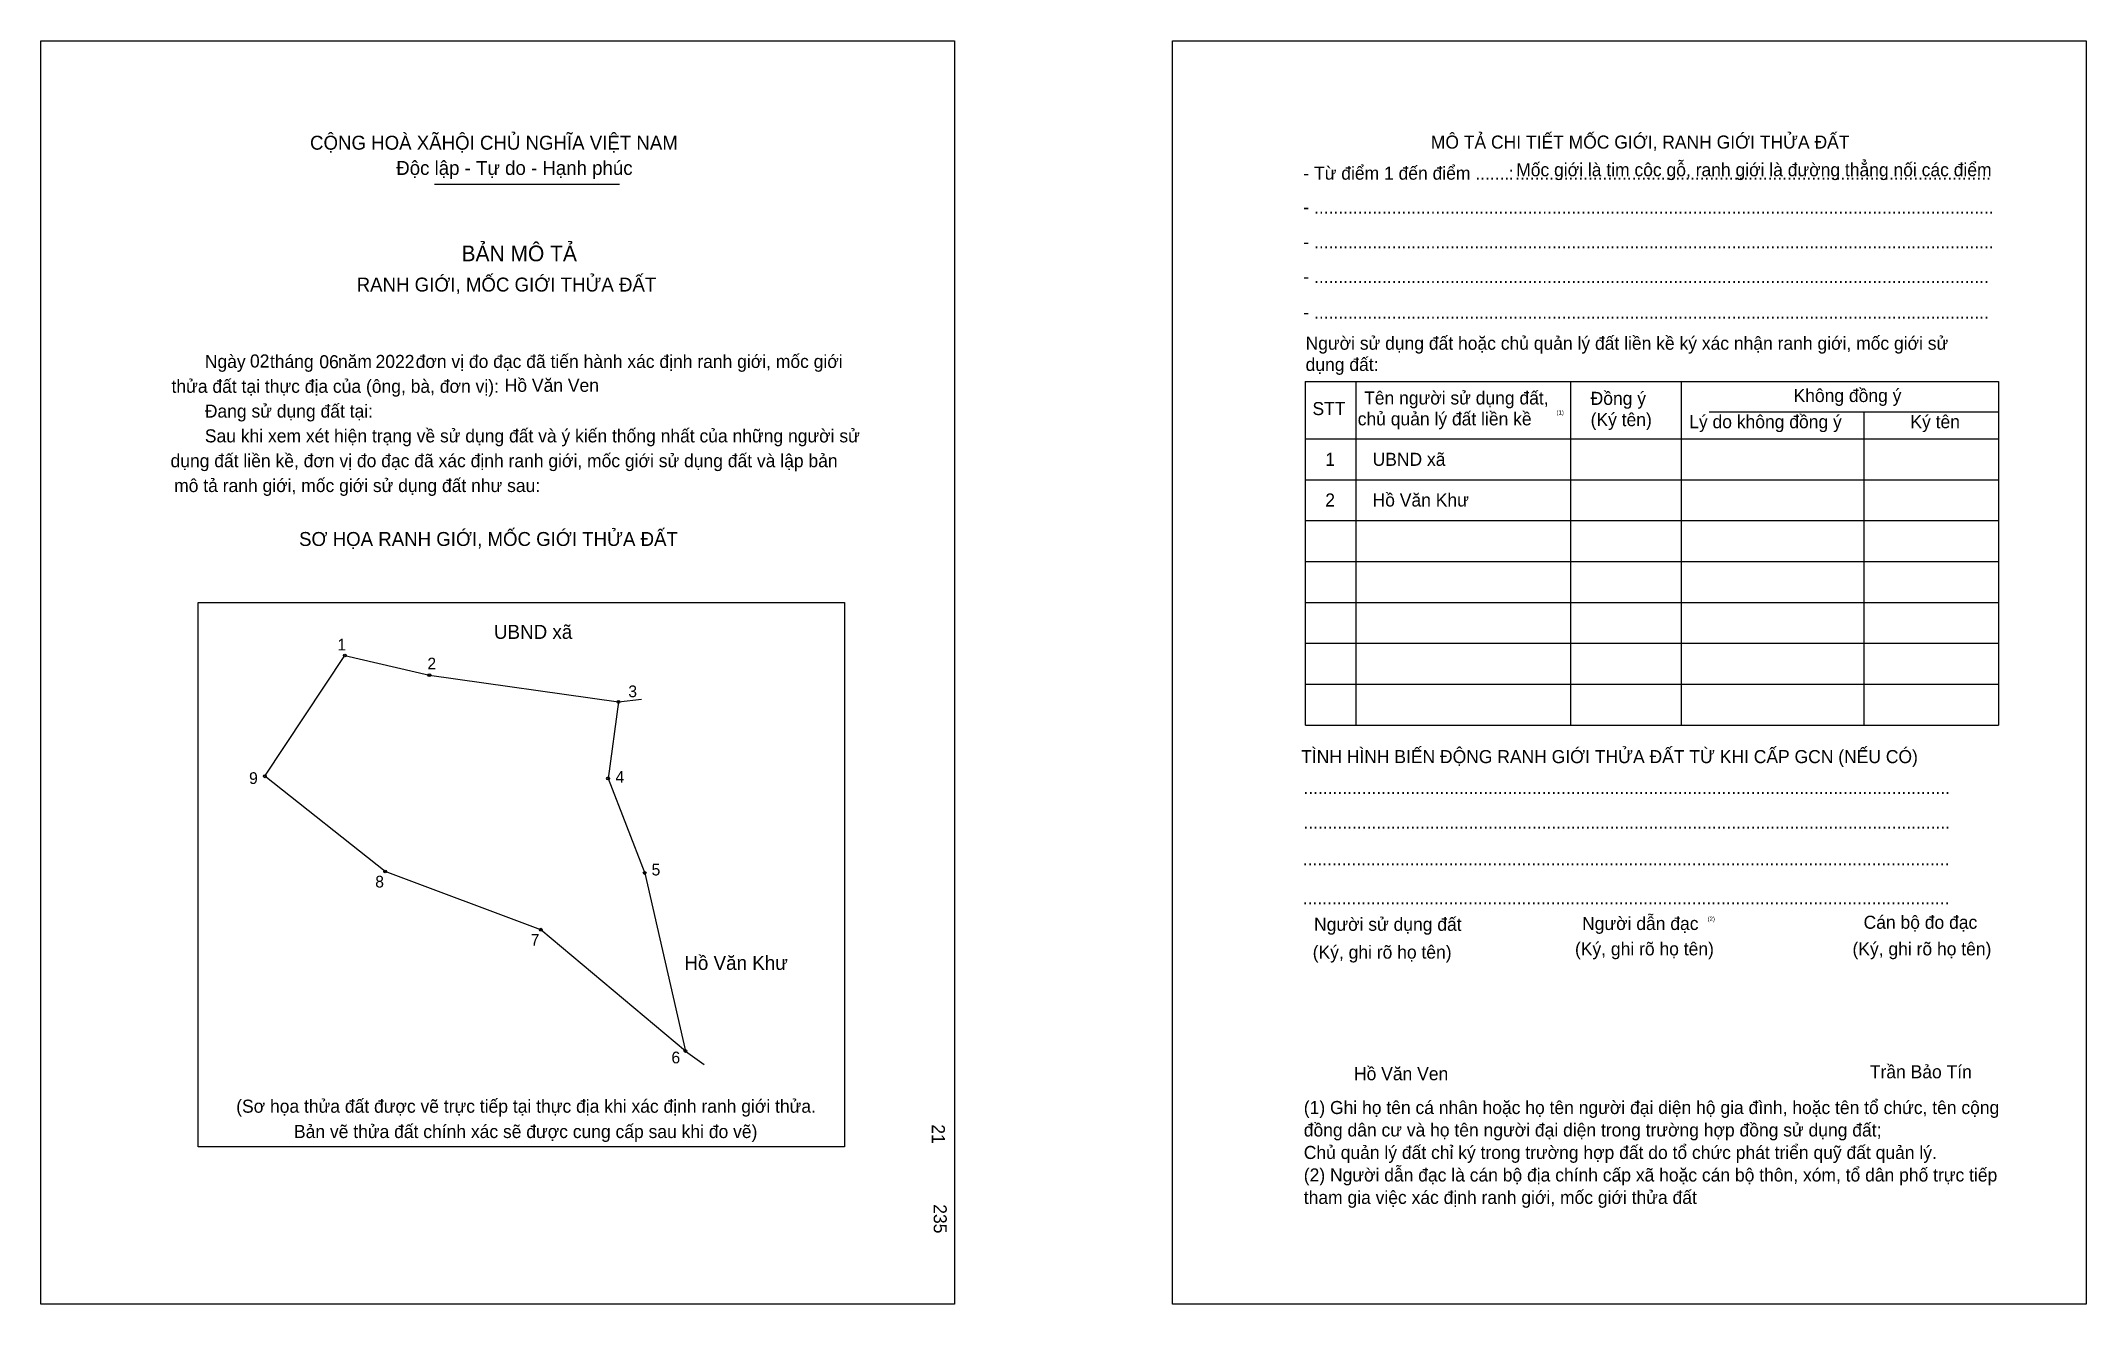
# Model space of a CAD drawing. Extents: x 546702 to 547094, y 1824305 to 1824547.
import ezdxf

# ---------------------------------------------------------------- set-up
doc = ezdxf.new("R2010")
doc.units = 0
for name, color, linetype in [('bmtKhungInTrang1', 7, 'Continuous'), ('bmtKhungInTrang2', 7, 'Continuous'), ('bmtNoiDung', 7, 'Continuous'), ('bmtTemplate', 7, 'Continuous'), ('CanhThua', 7, 'Continuous'), ('MocDinhThua', 7, 'Continuous'), ('RauThua', 7, 'Continuous'), ('SoHieuDinhThua', 7, 'Continuous'), ('TenChuLanCan', 7, 'Continuous')]:
    doc.layers.add(name, color=color, linetype=linetype)

msp = doc.modelspace()

# ---------------------------------------------------------------- linework, layer by layer
at = {"layer": 'bmtKhungInTrang1'}
msp.add_lwpolyline([(546701.57, 1824547.21), (546876.9, 1824547.21), (546876.9, 1824304.72), (546701.57, 1824304.72)], close=True, dxfattribs=at)
at = {"layer": 'bmtKhungInTrang2'}
msp.add_lwpolyline([(546918.7, 1824547.21), (547094.03, 1824547.21), (547094.03, 1824304.72), (546918.7, 1824304.72)], close=True, dxfattribs=at)
at = {"layer": 'bmtTemplate'}
for p, q in [((546777.12, 1824519.73), (546812.58, 1824519.73)), ((546953.88, 1824481.81), (546953.88, 1824415.89)), ((546995.12, 1824481.81), (546995.12, 1824415.89)), ((547016.34, 1824481.89), (547016.34, 1824415.89)), ((547077.24, 1824481.81), (547077.24, 1824415.89)), ((547021.72, 1824476), (547077.24, 1824476)), ((546944.26, 1824470.82), (547077.24, 1824470.82)), ((546944.26, 1824462.97), (547077.24, 1824462.97)), ((546944.26, 1824455.13), (547077.24, 1824455.13)), ((546944.26, 1824447.28), (547077.24, 1824447.28)), ((546944.26, 1824439.43), (547077.24, 1824439.43)), ((546944.26, 1824431.58), (547077.24, 1824431.58)), ((546944.26, 1824423.74), (547077.24, 1824423.74)), ((546944.26, 1824415.89), (547077.24, 1824415.89))]:
    msp.add_line(p, q, dxfattribs=at)
for points in [[(546944.17, 1824481.81), (547077.24, 1824481.81)], [(546944.17, 1824481.81), (546944.17, 1824415.89)], [(547051.36, 1824475.92), (547051.36, 1824415.89)]]:
    msp.add_lwpolyline(points, dxfattribs=at)
msp.add_lwpolyline([(546731.74, 1824334.92), (546731.74, 1824439.42), (546855.79, 1824439.42), (546855.79, 1824334.92)], close=True, dxfattribs=at)
at = {"layer": 'CanhThua'}
for p, q in [((546744.54, 1824406.05), (546759.9, 1824429.24)), ((546759.9, 1824429.24), (546776.12, 1824425.47)), ((546776.12, 1824425.47), (546812.4, 1824420.32)), ((546812.4, 1824420.32), (546810.4, 1824405.65)), ((546767.64, 1824387.77), (546744.54, 1824406.05)), ((546810.4, 1824405.65), (546817.43, 1824387.48)), ((546797.49, 1824376.6), (546767.64, 1824387.77)), ((546817.43, 1824387.48), (546825.24, 1824353.31)), ((546825.24, 1824353.31), (546797.49, 1824376.6))]:
    msp.add_line(p, q, dxfattribs=at)
at = {"layer": 'MocDinhThua'}
for centre in [(546759.9, 1824429.24), (546776.12, 1824425.47), (546812.4, 1824420.32), (546744.54, 1824406.05), (546810.4, 1824405.65), (546767.64, 1824387.77), (546817.43, 1824387.48), (546797.49, 1824376.6), (546825.24, 1824353.31)]:
    msp.add_circle(centre, 0.27, dxfattribs=at)
at = {"layer": 'RauThua'}
for p, q in [((546812.4, 1824420.32), (546816.84, 1824420.88)), ((546825.24, 1824353.31), (546828.87, 1824350.7))]:
    msp.add_line(p, q, dxfattribs=at)

# ---------------------------------------------------------------- texts
at = {"layer": 'bmtNoiDung'}
for s, height, p in [('02', 2.509, (546741.69, 1824484.51)), ('06', 2.509, (546755, 1824484.37)), ('2022', 2.509, (546765.79, 1824484.43)), ('Hồ Văn Ven', 2.509, (546790.57, 1824479.85)), ('1', 2.51, (546948.03, 1824465.64)), ('UBND xã ', 2.509, (546957.11, 1824465.64)), ('2', 2.51, (546948.03, 1824457.83)), ('Hồ Văn Khư ', 2.5085, (546957.11, 1824457.83)), ('Hồ Văn Ven', 2.509, (546953.54, 1824347.7))]:
    msp.add_text(s, height=height, dxfattribs=at).set_placement(p)
for s, p in [('21', (546872.53, 1824339.24)), ('235', (546872.89, 1824323.89))]:
    msp.add_text(s, height=2.509, rotation=270, dxfattribs=at).set_placement(p)
at = {"layer": 'bmtTemplate'}
for s, height, p in [('CỘNG HOÀ XÃHỘI CHỦ NGHĨA VIỆT NAM', 2.6758, (546753.22, 1824526.33)), ('MÔ TẢ CHI TIẾT MỐC GIỚI, RANH GIỚI THỬA ĐẤT', 2.5076, (546968.28, 1824526.54)), ('Độc lập - Tự do - Hạnh phúc', 2.6758, (546769.76, 1824521.49)), ('- Từ điểm 1 đến điểm .......', 2.5076, (546943.83, 1824520.57)), (':', 2.51, (546983.23, 1824520.57)), ('Mốc giới là tim cộc gỗ, ranh giới là đường thẳng nối các điểm', 2.5076, (546984.67, 1824521.23)), ('..................................................................................................', 2.5076, (546984.47, 1824520.57)), ('- ............................................................................................................................................', 2.50759, (546943.83, 1824514.07)), ('BẢN MÔ TẢ', 3.01, (546782.29, 1824504.91)), ('- ............................................................................................................................................', 2.50759, (546943.83, 1824507.4)), ('RANH GIỚI, MỐC GIỚI THỬA ĐẤT', 2.6758, (546762.16, 1824499.1)), ('- ...........................................................................................................................................', 2.50759, (546943.83, 1824500.72)), ('- ...........................................................................................................................................', 2.50759, (546943.83, 1824493.9)), ('Người sử dụng đất hoặc chủ quản lý đất liền kề ký xác nhận ranh giới, mốc giới sử', 2.5076, (546944.26, 1824487.93)), ('Ngày     tháng     năm         đơn vị đo đạc đã tiến hành xác định ranh giới, mốc giới ', 2.5085, (546733.03, 1824484.43)), ('dụng đất:', 2.508, (546944.26, 1824483.85)), ('thửa đất tại thực địa của (ông, bà, đơn vị):', 2.5085, (546726.64, 1824479.66)), ('Tên người sử dụng đất,', 2.5076, (546955.49, 1824477.42)), ('Đồng ý', 2.508, (546998.95, 1824477.34)), ('Không đồng ý', 2.5076, (547037.89, 1824477.89)), ('Đang sử dụng đất tại:', 2.5085, (546733.03, 1824474.9)), ('STT', 2.508, (546945.57, 1824475.38)), ('chủ quản lý đất liền kề', 2.5076, (546954.26, 1824473.41)), ('(1)', 0.836, (546992.4, 1824475.47)), ('(Ký tên)', 2.508, (546998.95, 1824473.26)), ('Lý do không đồng ý', 2.5076, (547017.87, 1824472.86)), ('Ký tên', 2.508, (547060.31, 1824472.86)), ('Sau khi xem xét hiện trạng về sử dụng đất và ý kiến thống nhất của những người sử ', 2.5085, (546733.03, 1824470.14)), ('dụng đất liền kề, đơn vị đo đạc đã xác định ranh giới, mốc giới sử dụng đất và lập bản', 2.5085, (546726.45, 1824465.37)), ('mô tả ranh giới, mốc giới sử dụng đất như sau:', 2.5085, (546727.14, 1824460.61)), ('SƠ HỌA RANH GIỚI, MỐC GIỚI THỬA ĐẤT', 2.6758, (546751.11, 1824450.26)), ('TÌNH HÌNH BIẾN ĐỘNG RANH GIỚI THỬA ĐẤT TỪ KHI CẤP GCN (NẾU CÓ)', 2.5076, (546943.41, 1824408.57)), ('.....................................................................................................................................', 2.51135, (546943.83, 1824402.67)), ('.....................................................................................................................................', 2.51135, (546943.83, 1824396)), ('.....................................................................................................................................', 2.51135, (546943.71, 1824388.93)), ('.....................................................................................................................................', 2.51135, (546943.71, 1824381.48)), ('Người sử dụng đất', 2.5076, (546945.88, 1824376.38)), ('Người dẫn đạc', 2.5076, (546997.31, 1824376.54)), ('(2)', 0.836, (547021.39, 1824378.26)), ('Cán bộ đo đạc', 2.5076, (547051.33, 1824376.77)), ('(Ký, ghi rõ họ tên)', 2.5076, (546945.62, 1824371.04)), ('(Ký, ghi rõ họ tên)', 2.5076, (546995.95, 1824371.67)), ('(Ký, ghi rõ họ tên)', 2.5076, (547049.2, 1824371.67)), ('Trần Bảo Tín', 2.5076, (547052.53, 1824348.07)), ('(Sơ họa thửa đất được vẽ trực tiếp tại thực địa khi xác định ranh giới thửa.', 2.5085, (546739.05, 1824341.46)), ('(1) Ghi họ tên cá nhân hoặc họ tên người đại diện hộ gia đình, hoặc tên tổ chức, tên cộng', 2.5076, (546943.91, 1824341.21)), ('Bản vẽ thửa đất chính xác sẽ được cung cấp sau khi đo vẽ)', 2.5085, (546750.14, 1824336.6)), ('đồng dân cư và họ tên người đại diện trong trường hợp đồng sử dụng đất;', 2.5076, (546943.91, 1824336.9)), ('Chủ quản lý đất chỉ ký trong trường hợp đất do tổ chức phát triển quỹ đất quản lý.', 2.5076, (546943.91, 1824332.58)), ('(2) Người dẫn đạc là cán bộ địa chính cấp xã hoặc cán bộ thôn, xóm, tổ dân phố trực tiếp', 2.5076, (546943.91, 1824328.26)), ('tham gia việc xác định ranh giới, mốc giới thửa đất', 2.5076, (546943.91, 1824323.95))]:
    msp.add_text(s, height=height, dxfattribs=at).set_placement(p)
at = {"layer": 'SoHieuDinhThua'}
for s, p in [('1', (546758.48, 1824430.2)), ('2', (546775.74, 1824426.56)), ('3', (546814.29, 1824421.23)), ('9', (546741.52, 1824404.57)), ('4', (546811.83, 1824404.79)), ('5', (546818.76, 1824387.01)), ('8', (546765.73, 1824384.69)), ('7', (546795.56, 1824373.53)), ('6', (546822.57, 1824350.94))]:
    msp.add_text(s, height=2.25, dxfattribs=at).set_placement(p)
at = {"layer": 'TenChuLanCan'}
for s, p in [('UBND xã', (546788.51, 1824432.42)), ('Hồ Văn Khư', (546825.04, 1824368.88))]:
    msp.add_text(s, height=2.697, dxfattribs=at).set_placement(p)

doc.saveas('drawing.dxf')
